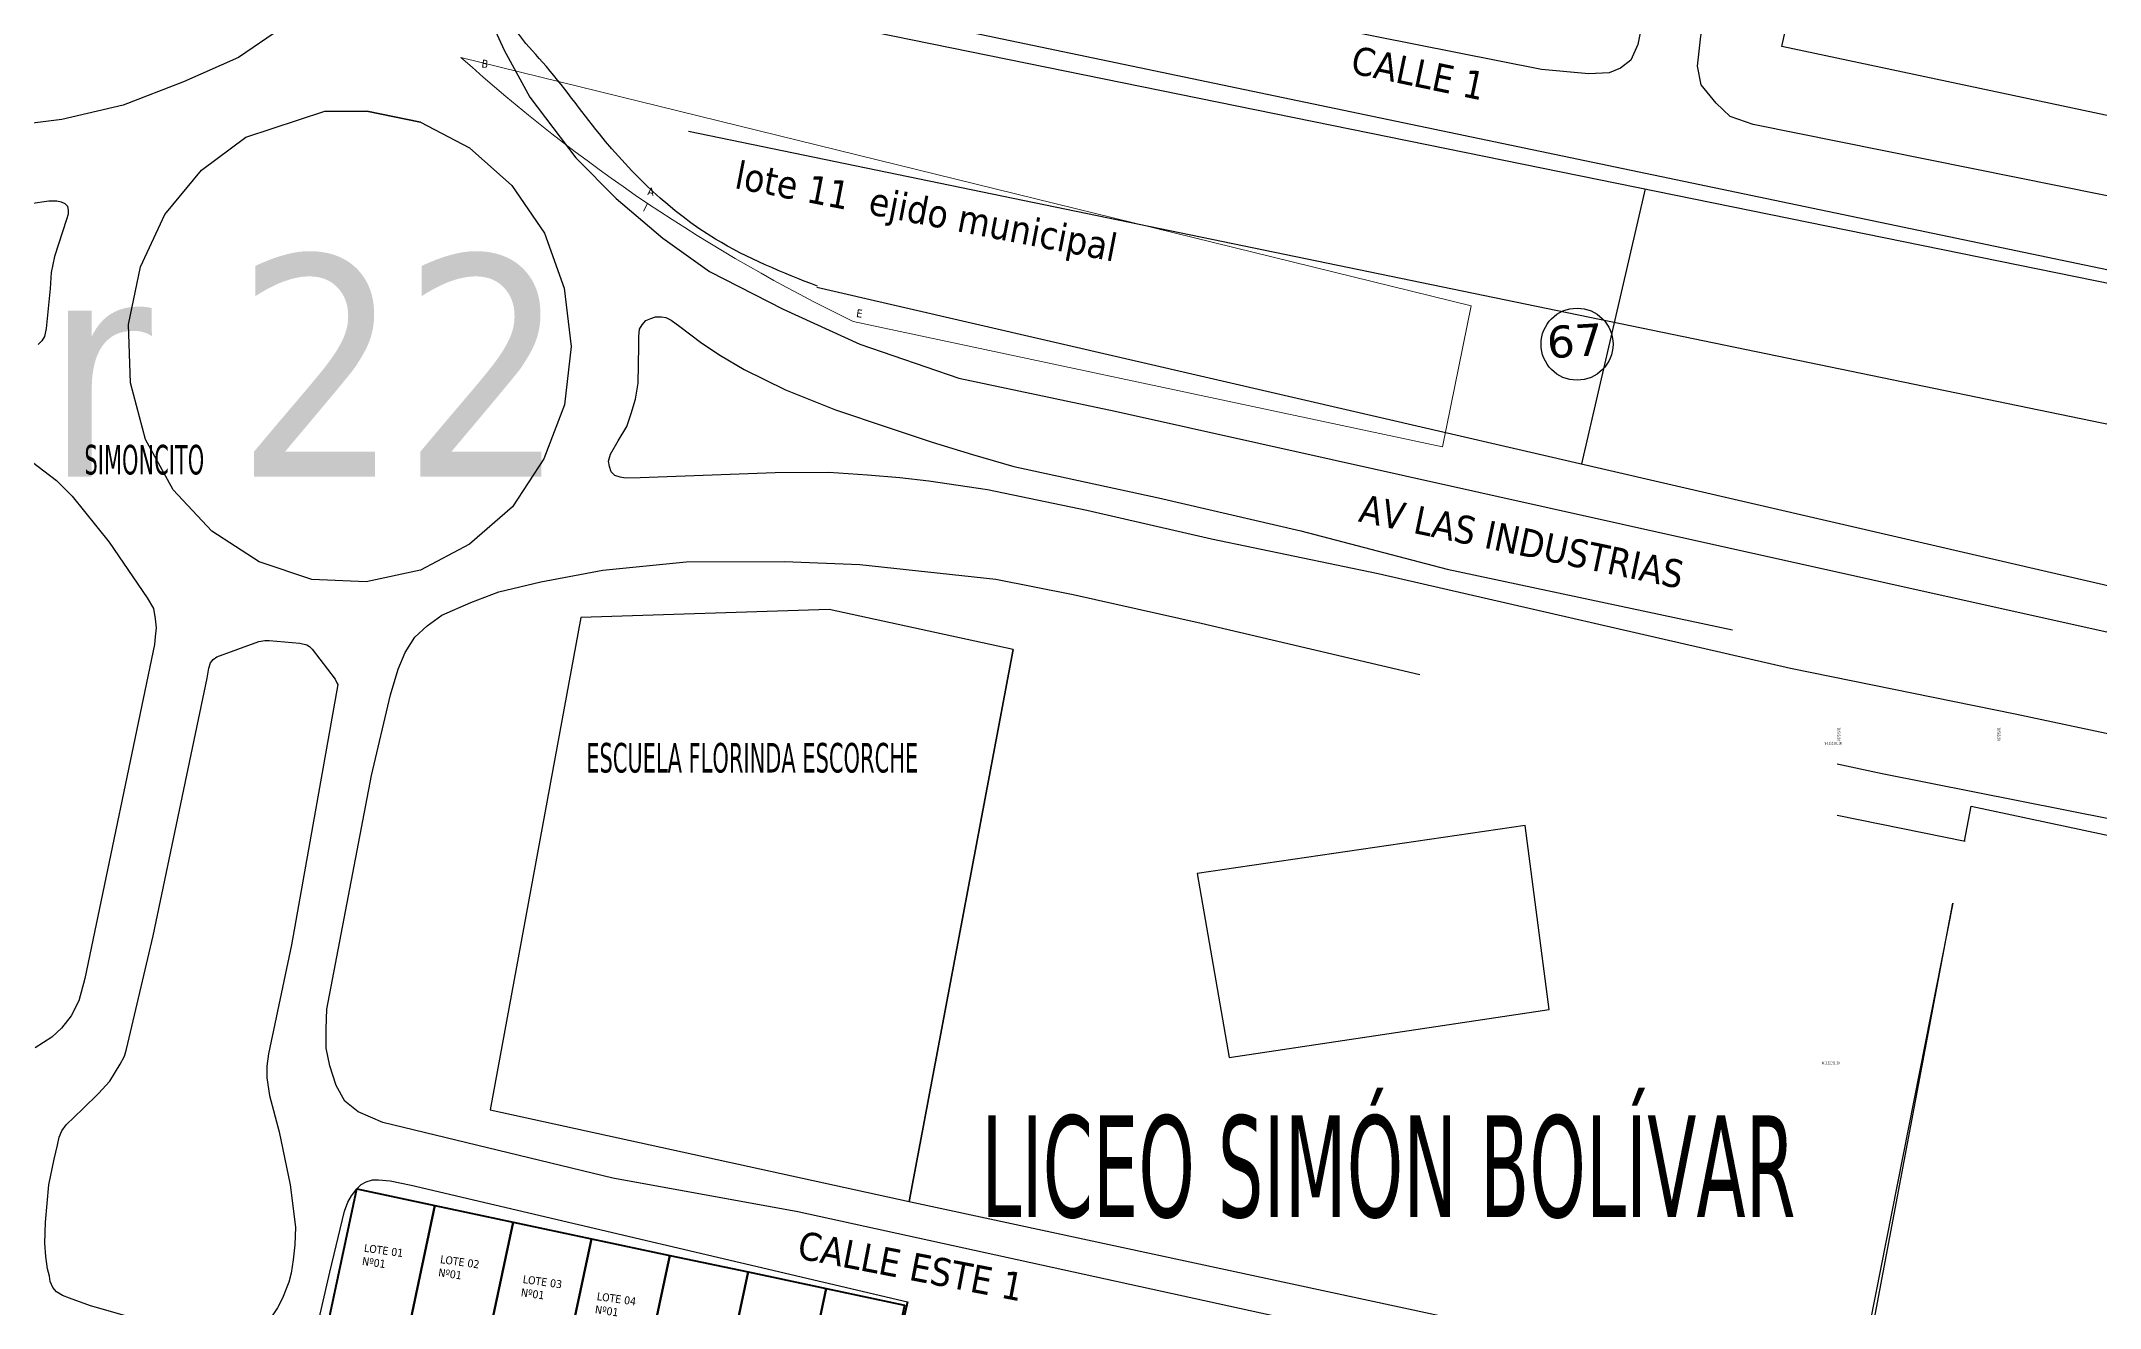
# Model space of a CAD drawing. Header units: metres. Extents: x 2 to 659295185, y -28 to 1124222152.
# Drawn here: x 657040.5 to 657297.8, y 1122120.7 to 1122279 of the extents above; entities that cross this region are included whole.
import ezdxf

# ---------------------------------------------------------------- set-up
doc = ezdxf.new("R2010")
doc.units = ezdxf.units.M
doc.header["$MEASUREMENT"] = 0
doc.linetypes.add('HIDDEN', pattern=[0.375, 0.25, -0.125])
for name, color, linetype in [('CALLES', 1, 'CONTINUOUS'), ('CURVAS', 2, 'CONTINUOUS'), ('MANZANA', 30, 'CONTINUOUS'), ('Numero de manzana', 6, 'CONTINUOUS'), ('Parcelas', 140, 'CONTINUOUS'), ('TEXTOS', 7, 'CONTINUOUS')]:
    doc.layers.add(name, color=color, linetype=linetype)
doc.styles.add('ROMAN', font='verdana.ttf')
doc.styles.get("Standard").update_dxf_attribs({"font": 'tahoma.ttf'})

msp = doc.modelspace()

# ---------------------------------------------------------------- linework, layer by layer
at = {"layer": 'CURVAS', "lineweight": 0}
for p, q in [((657093, 1122277), (657219.2393, 1122245.9575)), ((657116.3247, 1122258.7549), (657115.7955, 1122257.7946)), ((657219.2393, 1122245.9575), (657215.6584, 1122228.3173)), ((657215.6584, 1122228.3173), (657142, 1122244))]:
    msp.add_line(p, q, dxfattribs=at)
msp.add_arc((657232.7385, 1122431.6117), 208.4026, 227.892636, 244.189244, dxfattribs=at)
at = {"layer": 'MANZANA', "lineweight": -2}
for p, q in [((657070.5693, 1122280.643), (657065.2095, 1122276.9738)), ((657065.2095, 1122276.9738), (657058.3242, 1122273.9544)), ((657058.3242, 1122273.9544), (657050.771, 1122271.045)), ((657043.1106, 1122269.2453), (657034.7906, 1122268.2056)), ((657050.771, 1122271.045), (657043.1106, 1122269.2453)), ((657039.2103, 1122258.7175), (657041.5109, 1122259.0574)), ((657041.5109, 1122259.0574), (657042.5004, 1122259.0674)), ((657042.5004, 1122259.0674), (657043.0446, 1122258.9574)), ((657043.0446, 1122258.9574), (657043.4899, 1122258.7375)), ((657043.4899, 1122258.7375), (657043.8198, 1122258.4075)), ((657043.7126, 1122256.7479), (657042.2036, 1122252.0988)), ((657043.9269, 1122257.4078), (657043.7126, 1122256.7479)), ((657043.8198, 1122258.4075), (657043.9269, 1122257.8577)), ((657043.9269, 1122257.8577), (657043.9269, 1122257.4078)), ((657042.2036, 1122252.0988), (657041.7748, 1122250.0992)), ((657041.7748, 1122250.0992), (657041.6676, 1122248.1096)), ((657041.6676, 1122248.1096), (657041.1481, 1122243.1307)), ((657115.3277, 1122243.0207), (657115.6575, 1122243.5706)), ((657115.6575, 1122243.5706), (657116.0946, 1122244.1205)), ((657116.0946, 1122244.1205), (657116.746, 1122244.3504)), ((657116.746, 1122244.3504), (657117.2985, 1122244.5704)), ((657117.2985, 1122244.5704), (657118.0653, 1122244.5804)), ((657118.0653, 1122244.5804), (657118.6096, 1122244.4704)), ((657118.6096, 1122244.4704), (657119.2692, 1122244.1405)), ((657119.2692, 1122244.1405), (657120.3659, 1122243.3706)), ((657120.3659, 1122243.3706), (657123.12, 1122241.281)), ((657040.6039, 1122241.581), (657040.1668, 1122241.1311)), ((657040.9337, 1122242.1309), (657040.6039, 1122241.581)), ((657041.1481, 1122243.1307), (657040.9337, 1122242.1309)), ((657115.1381, 1122236.2721), (657115.2288, 1122240.9111)), ((657115.2288, 1122242.1309), (657115.3277, 1122243.0207)), ((657115.2288, 1122240.9111), (657115.2288, 1122242.1309)), ((657123.12, 1122241.281), (657125.4289, 1122239.7413)), ((657125.4289, 1122239.7413), (657128.3891, 1122237.9817)), ((657114.8247, 1122234.2725), (657115.1381, 1122236.2721)), ((657128.3891, 1122237.9817), (657133.551, 1122235.4622)), ((657114.2805, 1122232.5028), (657114.8247, 1122234.2725)), ((657133.551, 1122235.4622), (657139.8096, 1122232.9527)), ((657139.8096, 1122232.9527), (657146.2826, 1122230.7632)), ((657112.6561, 1122229.0635), (657113.7445, 1122230.8432)), ((657113.7445, 1122230.8432), (657114.2805, 1122232.5028)), ((657146.2826, 1122230.7632), (657151.8815, 1122228.9135)), ((657111.6748, 1122227.4039), (657112.6561, 1122229.0635)), ((657151.8815, 1122228.9135), (657156.928, 1122227.3839)), ((657038.5836, 1122227.0839), (657042.4345, 1122224.1145)), ((657111.4604, 1122226.524), (657111.6748, 1122227.4039)), ((657111.5676, 1122225.8542), (657111.4604, 1122226.524)), ((657111.7902, 1122225.1943), (657111.5676, 1122225.8542)), ((657156.928, 1122227.3839), (657162.0899, 1122225.8542)), ((657162.0899, 1122225.8542), (657180.1895, 1122221.955)), ((657042.4345, 1122224.1145), (657044.4135, 1122222.1349)), ((657112.2355, 1122224.7544), (657111.7902, 1122225.1943)), ((657112.8952, 1122224.5344), (657112.2355, 1122224.7544)), ((657113.5466, 1122224.4245), (657112.8952, 1122224.5344)), ((657115.4102, 1122224.4345), (657113.5466, 1122224.4245)), ((657132.2894, 1122225.0643), (657115.4102, 1122224.4345)), ((657138.9686, 1122225.0943), (657132.2894, 1122225.0643)), ((657143.7924, 1122224.7844), (657138.9686, 1122225.0943)), ((657147.8493, 1122224.4645), (657143.7924, 1122224.7844)), ((657151.4693, 1122224.0445), (657147.8493, 1122224.4645)), ((657158.8163, 1122222.9648), (657151.4693, 1122224.0445)), ((657171.2098, 1122220.3653), (657158.8163, 1122222.9648)), ((657044.4135, 1122222.1349), (657049.0394, 1122216.3961)), ((657186.7862, 1122216.786), (657171.2098, 1122220.3653)), ((657180.1895, 1122221.955), (657197.9593, 1122217.8358)), ((657197.9593, 1122217.8358), (657216.2733, 1122213.0468)), ((657049.0394, 1122216.3961), (657053.789, 1122209.4575)), ((657207.6235, 1122212.4569), (657186.7862, 1122216.786)), ((657102.9754, 1122211.4371), (657110.7513, 1122212.9168)), ((657110.7513, 1122212.9168), (657121.1575, 1122213.9566)), ((657121.1575, 1122213.9566), (657133.4273, 1122214.0066)), ((657133.4273, 1122214.0066), (657142.8523, 1122213.6067)), ((657142.8523, 1122213.6067), (657159.847, 1122211.797)), ((657259.1765, 1122200.6293), (657207.6235, 1122212.4569)), ((657216.2733, 1122213.0468), (657251.9201, 1122205.4583)), ((657094.2266, 1122208.8576), (657097.7228, 1122210.1974)), ((657097.7228, 1122210.1974), (657102.9754, 1122211.4371)), ((657159.847, 1122211.797), (657169.5029, 1122209.8574)), ((657169.5029, 1122209.8574), (657185.5163, 1122206.2782)), ((657053.789, 1122209.4575), (657054.5558, 1122208.1278)), ((657054.5558, 1122208.1278), (657054.7867, 1122206.8081)), ((657088.7596, 1122205.9582), (657090.6149, 1122207.298)), ((657090.6149, 1122207.298), (657094.2266, 1122208.8576)), ((657054.7867, 1122206.8081), (657054.8939, 1122205.6983)), ((657054.8939, 1122205.6983), (657054.795, 1122204.5885)), ((657087.2259, 1122204.5185), (657088.7596, 1122205.9582)), ((657185.5163, 1122206.2782), (657212.8266, 1122199.8695)), ((657054.6878, 1122203.5987), (657045.9967, 1122161.8572)), ((657054.795, 1122204.5885), (657054.6878, 1122203.5987)), ((657062.0348, 1122201.7491), (657062.4719, 1122202.079)), ((657062.4719, 1122202.079), (657067.7245, 1122203.9886)), ((657067.7245, 1122203.9886), (657068.4913, 1122204.0986)), ((657068.4913, 1122204.0986), (657069.0438, 1122204.0986)), ((657069.0438, 1122204.0986), (657072.8781, 1122203.7887)), ((657072.8781, 1122203.7887), (657073.7522, 1122203.5687)), ((657073.7522, 1122203.5687), (657074.082, 1122203.3488)), ((657074.082, 1122203.3488), (657074.4118, 1122203.0188)), ((657074.4118, 1122203.0188), (657077.2814, 1122199.2696)), ((657085.1644, 1122200.5193), (657086.0302, 1122202.6289)), ((657086.0302, 1122202.6289), (657087.2259, 1122204.5185)), ((657061.2845, 1122199.4196), (657061.4988, 1122200.6393)), ((657061.4988, 1122200.6393), (657061.7132, 1122201.3092)), ((657061.7132, 1122201.3092), (657062.0348, 1122201.7491)), ((657084.1914, 1122197.31), (657085.1644, 1122200.5193)), ((657287.2536, 1122194.8905), (657259.1765, 1122200.6293)), ((657054.5229, 1122167.2061), (657061.2845, 1122199.4196)), ((657077.6112, 1122198.6097), (657071.8391, 1122166.0663)), ((657077.2814, 1122199.2696), (657077.504, 1122198.8297)), ((657077.504, 1122198.8297), (657077.6112, 1122198.6097)), ((657081.8248, 1122187.232), (657084.1914, 1122197.31)), ((657337.0502, 1122184.3826), (657287.2536, 1122194.8905)), ((657076.2589, 1122158.018), (657081.8248, 1122187.232)), ((657265.0107, 1122188.7133), (657270.6299, 1122187.512)), ((657270.6299, 1122187.512), (657299.3667, 1122181.7831)), ((657051.1833, 1122153.039), (657054.5229, 1122167.2061)), ((657071.8391, 1122166.0663), (657068.9366, 1122152.4491)), ((657045.9967, 1122161.8572), (657045.238, 1122159.0978)), ((657045.238, 1122159.0978), (657044.265, 1122157.2081)), ((657044.265, 1122157.2081), (657043.0611, 1122155.6585)), ((657076.16, 1122155.5785), (657076.2589, 1122158.018)), ((657041.8655, 1122154.5487), (657039.7875, 1122153.209)), ((657043.0611, 1122155.6585), (657041.8655, 1122154.5487)), ((657076.1682, 1122153.149), (657076.16, 1122155.5785)), ((657049.1218, 1122149.0498), (657050.4247, 1122151.1494)), ((657050.4247, 1122151.1494), (657050.9689, 1122152.1492)), ((657050.9689, 1122152.1492), (657051.1833, 1122153.039)), ((657068.9366, 1122152.4491), (657068.7305, 1122150.8994)), ((657068.7305, 1122150.8994), (657068.7305, 1122149.4597)), ((657076.6135, 1122150.9394), (657076.1682, 1122153.149)), ((657077.3968, 1122148.5099), (657076.6135, 1122150.9394)), ((657047.7035, 1122147.4901), (657049.1218, 1122149.0498)), ((657068.7305, 1122149.4597), (657069.0685, 1122147.2502)), ((657078.5018, 1122146.5203), (657077.3968, 1122148.5099)), ((657043.6631, 1122143.6009), (657045.741, 1122145.6005)), ((657045.741, 1122145.6005), (657047.7035, 1122147.4901)), ((657069.0685, 1122147.2502), (657070.2972, 1122142.7211)), ((657080.1509, 1122145.2006), (657078.5018, 1122146.5203)), ((657043.1189, 1122142.8211), (657043.6631, 1122143.6009)), ((657083.2266, 1122143.8909), (657080.1509, 1122145.2006)), ((657111.9634, 1122136.9323), (657083.2266, 1122143.8909)), ((657042.1541, 1122139.2818), (657042.5829, 1122141.0514)), ((657042.5829, 1122141.0514), (657042.7973, 1122142.0512)), ((657042.7973, 1122142.0512), (657043.1189, 1122142.8211)), ((657070.2972, 1122142.7211), (657071.6412, 1122136.0924)), ((657041.5109, 1122136.0724), (657042.1541, 1122139.2818)), ((657041.0904, 1122131.4234), (657041.5109, 1122136.0724)), ((657071.6412, 1122136.0924), (657072.3256, 1122130.7935)), ((657079.3181, 1122134.6927), (657079.9695, 1122135.5825)), ((657079.9695, 1122135.5825), (657080.5138, 1122136.1324)), ((657080.5138, 1122136.1324), (657081.1734, 1122136.4724)), ((657081.1734, 1122136.4724), (657081.9403, 1122136.6923)), ((657081.9403, 1122136.6923), (657082.7072, 1122136.6923)), ((657082.7072, 1122136.6923), (657084.1337, 1122136.5923)), ((657084.1337, 1122136.5923), (657086.7641, 1122136.0525)), ((657086.7641, 1122136.0525), (657148.7994, 1122121.4716)), ((657135.1012, 1122132.7231), (657111.9634, 1122136.9323)), ((657076.6217, 1122125.1647), (657078.4523, 1122132.8031)), ((657078.4523, 1122132.8031), (657078.8811, 1122133.9129)), ((657078.8811, 1122133.9129), (657079.3181, 1122134.6927)), ((657273.3098, 1122102.4793), (657135.1012, 1122132.7231)), ((657040.9914, 1122128.7739), (657041.0904, 1122131.4234)), ((657072.3256, 1122130.7935), (657072.2267, 1122128.574)), ((657041.1069, 1122127.1143), (657040.9914, 1122128.7739)), ((657072.2267, 1122128.574), (657072.0123, 1122126.6944)), ((657041.3378, 1122125.5646), (657041.1069, 1122127.1143)), ((657041.5604, 1122124.6848), (657041.3378, 1122125.5646)), ((657071.031, 1122100.8096), (657076.6217, 1122125.1647)), ((657071.7979, 1122125.0347), (657071.4763, 1122123.9249)), ((657072.0123, 1122126.6944), (657071.7979, 1122125.0347)), ((657041.6676, 1122124.0149), (657041.5604, 1122124.6848)), ((657042.0057, 1122123.2451), (657041.6676, 1122124.0149)), ((657042.4427, 1122122.6952), (657042.0057, 1122123.2451)), ((657043.2096, 1122122.2553), (657042.4427, 1122122.6952)), ((657071.4763, 1122123.9249), (657070.7177, 1122121.9353)), ((657044.0919, 1122121.9253), (657043.2096, 1122122.2553)), ((657046.7223, 1122120.9455), (657044.0919, 1122121.9253)), ((657058.2417, 1122117.6762), (657046.7223, 1122120.9455)), ((657070.0663, 1122120.7156), (657069.4149, 1122119.7158)), ((657070.7177, 1122121.9353), (657070.0663, 1122120.7156))]:
    msp.add_line(p, q, dxfattribs=at)
at = {"layer": 'MANZANA', "lineweight": -3}
for p, q in [((657162, 1122203), (657149, 1122134)), ((657281, 1122179), (657265.0107, 1122182.2247)), ((657226, 1122181), (657185, 1122175)), ((657229, 1122158), (657226, 1122181)), ((657185, 1122175), (657189, 1122152)), ((657267.1127, 1122108.6378), (657279.4814, 1122171.3056)), ((657189, 1122152), (657229, 1122158)), ((657149, 1122134), (657267.1127, 1122108.6378))]:
    msp.add_line(p, q, dxfattribs=at)
at = {"layer": 'MANZANA', "lineweight": -2}
for points in [[(657395.5298, 1122291.9207), (657397.0717, 1122290.381), (657397.8551, 1122287.2817), (657397.6489, 1122283.5224), (657390.3761, 1122243.3406), (657388.0755, 1122242.2308), (657385.3379, 1122242.2208), (657254.4928, 1122268.6255), (657251.6398, 1122269.6053), (657249.8834, 1122271.2549), (657248.0034, 1122273.5745), (657247.5581, 1122275.894), (657247.9786, 1122279.6532), (657254.6413, 1122309.7671), (657255.606, 1122313.8663), (657256.3646, 1122315.9658), (657257.3459, 1122317.5255), (657258.5498, 1122318.5253), (657259.9681, 1122319.1952), (657261.5018, 1122319.4251), (657263.588, 1122319.2052), (657265.7814, 1122318.8852), (657389.8236, 1122293.8903)], [(657081.2394, 1122270.2951), (657087.935, 1122268.8854)]]:
    msp.add_lwpolyline(points, close=True, dxfattribs=at)
for points in [[(657240.7388, 1122281.9428), (657240.0956, 1122278.6234), (657239.2298, 1122276.6338), (657237.9187, 1122275.634), (657236.4922, 1122275.0742), (657233.9772, 1122274.9542), (657228.0567, 1122275.4741), (657102.9177, 1122300.359)], [(657380.1183, 1122233.4526), (657100.2131, 1122291.9407), (657097.5827, 1122291.1609), (657096.387, 1122290.0511), (657095.6284, 1122287.3916), (657096.1974, 1122282.7426), (657098.4072, 1122277.8936), (657101.6149, 1122272.0448), (657107.3457, 1122264.4363), (657112.4087, 1122259.3674), (657118.2385, 1122254.4184), (657124.0683, 1122250.2392), (657133.2872, 1122245.5302), (657142.8441, 1122241.1511), (657155.2458, 1122236.8919), (657174.772, 1122232.7728), (657238.1661, 1122218.6756), (657302.9949, 1122204.2486)], [(657087.935, 1122268.8854), (657094.0782, 1122265.7061), (657099.3638, 1122260.977), (657103.4455, 1122255.0182), (657105.8862, 1122248.1696), (657106.7933, 1122240.8811), (657105.9522, 1122233.5726), (657103.3465, 1122226.814), (657099.4297, 1122220.8252), (657094.0782, 1122216.1561), (657087.9598, 1122212.9268), (657081.1734, 1122211.4571), (657074.3789, 1122211.757), (657067.7904, 1122213.9366), (657061.8617, 1122217.7858), (657057.0131, 1122222.9648), (657053.5911, 1122229.2535), (657051.6945, 1122236.322), (657051.4472, 1122243.6206), (657052.9479, 1122250.8191), (657055.9824, 1122257.3578), (657060.5588, 1122262.9066), (657066.133, 1122267.0158), (657075.9785, 1122270.2751), (657081.2394, 1122270.2951)]]:
    msp.add_lwpolyline(points, dxfattribs=at)
at = {"layer": 'MANZANA', "lineweight": -3}
msp.add_lwpolyline([(657108, 1122207), (657096.6456, 1122145.4367), (657149, 1122134), (657162, 1122203), (657139, 1122208), (657108, 1122207)], dxfattribs=at)
at = {"layer": 'MANZANA', "lineweight": 40}
msp.add_lwpolyline([(657148.7994, 1122121.4716), (657137.1745, 1122069.9246)], dxfattribs=at)
at = {"layer": 'Numero de manzana', "lineweight": -3}
for points in [[(657280.9139, 1122179.0174), (657281.747, 1122183.4282), (657315.0107, 1122176.3185)], [(657345.5053, 1122090.0665), (657267.2714, 1122106.7832), (657279.4575, 1122171.3056)]]:
    msp.add_lwpolyline(points, dxfattribs=at)
at = {"layer": 'Numero de manzana', "lineweight": -2}
msp.add_circle((657232.4862, 1122241.1535), 4.5001, dxfattribs=at)
at = {"layer": 'Parcelas', "lineweight": -3}
for p, q in [((657380.1489, 1122214.3094), (657121.4294, 1122267.7353)), ((657241.018, 1122260.5568), (657233.0638, 1122226.1817)), ((657137.4894, 1122248.2969), (657365.6809, 1122195.4951))]:
    msp.add_line(p, q, dxfattribs=at)
for points in [[(657265.5481, 1122312.1621), (657387.3554, 1122287.3354), (657380.2448, 1122252.4486), (657258.079, 1122278.3684), (657265.5481, 1122312.1621)], [(657104.2015, 1122288.4194), (657385.2754, 1122231.1788)]]:
    msp.add_lwpolyline(points, dxfattribs=at)
at = {"layer": 'Parcelas', "lineweight": 40}
for points in [[(657079.9695, 1122135.5825), (657089.751, 1122133.5034), (657084.5532, 1122109.0497), (657074.7717, 1122111.1289), (657079.9695, 1122135.5825)], [(657089.7512, 1122133.5041), (657099.5326, 1122131.425), (657094.3348, 1122106.9713), (657084.5534, 1122109.0504), (657089.7512, 1122133.5041)], [(657099.5328, 1122131.4257), (657109.3143, 1122129.3466), (657104.1165, 1122104.8929), (657094.335, 1122106.972), (657099.5328, 1122131.4257)], [(657109.3144, 1122129.3473), (657119.0959, 1122127.2682), (657113.8981, 1122102.8145), (657104.1166, 1122104.8936), (657109.3144, 1122129.3473)], [(657119.096, 1122127.2689), (657128.8775, 1122125.1897), (657123.6797, 1122100.7361), (657113.8982, 1122102.8152), (657119.096, 1122127.2689)], [(657128.8775, 1122125.1897), (657138.659, 1122123.1106), (657133.4612, 1122098.6569), (657123.6797, 1122100.7361), (657128.8775, 1122125.1897)], [(657138.6591, 1122123.1113), (657148.4406, 1122121.0322), (657143.2428, 1122096.5785), (657133.4613, 1122098.6576), (657138.6591, 1122123.1113)]]:
    msp.add_lwpolyline(points, dxfattribs=at)
at = {"layer": 'Parcelas', "lineweight": -3}
msp.add_spline([(657137.5488, 1122248.3915), (657124.8003, 1122254.2893), (657110.3075, 1122267.4253), (657103.1952, 1122276.406), (657098.3642, 1122284.7165), (657099.4378, 1122287.9334), (657101.1823, 1122288.6036), (657104.2015, 1122288.4194)], degree=3, dxfattribs=at)

# ---------------------------------------------------------------- texts
at = {"layer": 'CALLES', "color": 0}
for s, rotation, p in [('CALLE 1', 348.181397, (657204.0418, 1122275.0679)), ('lote 11  ejido municipal', 349.029897, (657127.0521, 1122260.6767)), ('AV LAS INDUSTRIAS', 348.181397, (657205.0495, 1122219.01)), ('CALLE ESTE 1', 349.029897, (657134.8855, 1122126.9359))]:
    msp.add_text(s, height=3.5001, rotation=rotation, dxfattribs=at).set_placement(p)
at = {"layer": 'Numero de manzana', "lineweight": -2, "style": 'ROMAN'}
msp.add_text('67', height=4, rotation=3.491535, dxfattribs=at).set_placement((657228.8386, 1122239.3769))
at = {"layer": 'Parcelas', "lineweight": 40, "char_height": 1, "width": 6.941503, "attachment_point": 1, "rotation": 351.956363}
for s, insert in [('B', (657095.6635, 1122276.7432)), ('A', (657116.4051, 1122260.7837)), ('E', (657142.497, 1122245.5438)), ('LOTE 01\\PNº01', (657080.9739, 1122128.7199)), ('LOTE 02\\PNº01', (657090.4968, 1122127.2968)), ('LOTE 03\\PNº01', (657100.8195, 1122124.8071)), ('LOTE 04\\PNº01', (657110.0778, 1122122.6739))]:
    msp.add_mtext(s, dxfattribs=dict(at, insert=insert))
at = {"layer": 'TEXTOS', "color": 0, "width": 0.6}
for s, height, p in [('SIMONCITO', 3.6994, (657045.9423, 1122224.8697)), ('ESCUELA FLORINDA ESCORCHE', 3.6994, (657108.6569, 1122187.6131)), ('N-1122191.30', 0.359683, (657263.3877, 1122191.0878)), ('N-1122151.30', 0.359683, (657263.0697, 1122151.1294)), ('LICEO SIMÓN BOLÍVAR', 12.6994, (657158.0444, 1122132.0579))]:
    msp.add_text(s, height=height, dxfattribs=at).set_placement(p)
for s, p in [('657265.01', (657265.3807, 1122191.5581)), ('657285.01', (657285.3807, 1122191.5581))]:
    msp.add_text(s, height=0.35968, rotation=90, dxfattribs=at).set_placement(p)
at = {"layer": 'TEXTOS', "linetype": 'HIDDEN', "lineweight": 40, "insert": (656953.0363, 1122252.275), "char_height": 27.69936, "width": 871.314617, "attachment_point": 1}
msp.add_mtext('sector 22', dxfattribs=at)

doc.saveas('drawing.dxf')
